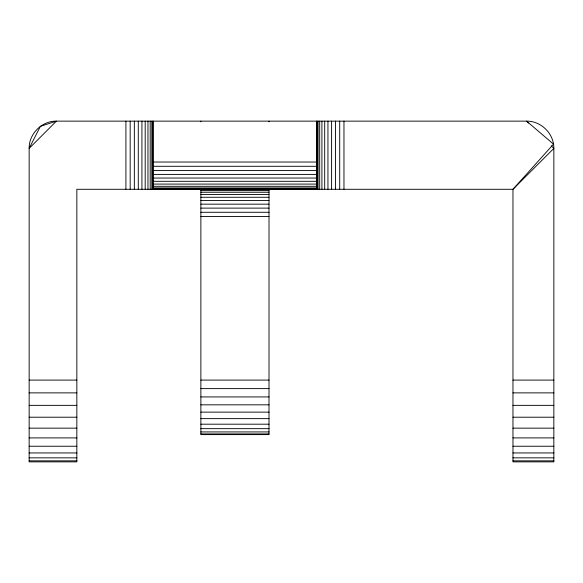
<?xml version="1.0" encoding="UTF-8"?>
<svg xmlns="http://www.w3.org/2000/svg" width="583" height="583" viewBox="0 0 583 583"><rect width="100%" height="100%" fill="white"/><g stroke="black" fill="none" stroke-linecap="round" stroke-linejoin="round"><path stroke-width="0.87" d="M153.169 162.03L316.715 162.03M153.169 166.293L316.715 166.293M153.169 170.455L316.715 170.455M153.169 174.404L316.715 174.404M153.169 178.048L316.715 178.048M153.169 181.306L316.715 181.306M153.169 184.082L316.715 184.082M153.169 186.312L316.715 186.312M153.169 187.952L316.715 187.952M153.169 188.95L316.715 188.95M200.873 189.621L269.011 189.621M200.873 190.619L269.011 190.619M200.873 192.259L269.011 192.259M200.873 194.489L269.011 194.489M200.873 197.273L269.011 197.273M200.873 200.523L269.011 200.523M200.873 204.167L269.011 204.167M200.873 208.116L269.011 208.116M200.873 212.278L269.011 212.278M200.873 216.541L269.011 216.541M29.15 380.087L76.847 380.087M200.873 380.087L269.011 380.087M512.967 380.087L553.85 380.087M200.873 388.613L269.011 388.613M29.15 392.876L76.847 392.876M512.967 392.876L553.85 392.876M200.873 396.928L269.011 396.928M200.873 404.835L269.011 404.835M29.15 405.353L76.847 405.353M512.967 405.353L553.85 405.353M200.873 412.13L269.011 412.13M29.15 417.209L76.847 417.209M512.967 417.209L553.85 417.209M200.873 418.63L269.011 418.63M200.873 424.191L269.011 424.191M29.15 428.148L76.847 428.148M512.967 428.148L553.85 428.148M200.873 428.658L269.011 428.658M200.873 431.93L269.011 431.93M200.873 433.927L269.011 433.927M29.15 437.906L76.847 437.906M512.967 437.906L553.85 437.906M29.15 446.243L76.847 446.243M512.967 446.243L553.85 446.243M29.15 452.947L76.847 452.947M512.967 452.947L553.85 452.947M29.15 457.852L76.847 457.852M512.967 457.852L553.85 457.852M29.15 460.847L76.847 460.847M512.967 460.847L553.85 460.847M528.497 123.042L526.595 121.14L56.405 121.14C41.838 120.87 28.873 133.828 29.15 148.403L29.15 461.86L76.847 461.86L76.847 189.286L512.967 189.286L553.85 148.403C554.127 133.828 541.162 120.87 526.595 121.14L553.515 144.139L512.967 189.286L512.967 461.86L553.85 461.86L553.85 148.403L551.314 145.867M343.97 121.14L343.97 189.286M339.707 121.14L339.707 189.286M335.546 121.14L335.546 189.286M331.596 121.14L331.596 189.286M327.952 121.14L327.952 189.286M324.695 121.14L324.695 189.286M321.918 121.14L321.918 189.286M319.681 121.14L319.681 189.286M318.048 121.14L318.048 189.286M317.05 121.14L317.05 189.286M316.715 121.14L316.715 189.286M269.011 121.14L269.011 121.811M269.011 188.863L269.011 434.597L200.873 434.597L200.873 188.812M200.873 121.14L200.873 121.811M153.169 121.14L153.169 189.286M152.833 121.14L152.833 189.286M151.835 121.14L151.835 189.286M150.203 121.14L150.203 189.286M147.965 121.14L147.965 189.286M145.189 121.14L145.189 189.286M141.931 121.14L141.931 189.286M138.288 121.14L138.288 189.286M134.338 121.14L134.338 189.286M130.177 121.14L130.177 189.286M125.913 121.14L125.913 189.286M40.387 126.351L29.15 148.403L56.405 121.14L40.387 126.351"/></g></svg>
